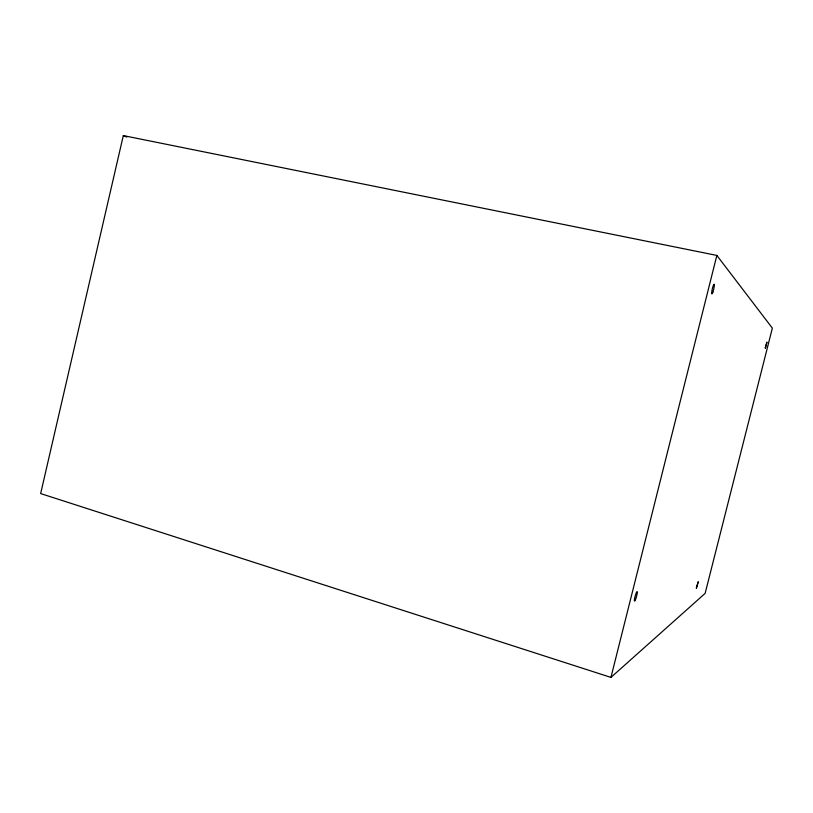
<?xml version="1.0" encoding="UTF-8"?>
<svg xmlns="http://www.w3.org/2000/svg" width="813" height="813" viewBox="0 0 813 813"><rect width="100%" height="100%" fill="white"/><g stroke="black" fill="none" stroke-linecap="round" stroke-linejoin="round"><path stroke-width="1.22" d="M123.312 135.598L40.65 493.572L610.949 677.402L705.135 593.378L772.35 328.127L716.863 255.424L123.312 135.598L126.808 137.072M610.949 677.402L716.863 255.424M765.328 347.771L765.338 348.36L766.944 342.07L765.328 347.771M696.416 587.667L696.416 588.307L698.255 581.702L696.416 587.667M712.899 292.07A5.02 0.722 -76.7 0 0 714.231 284.235A5.02 0.722 -76.7 0 0 711.893 290.922A5.02 0.722 -76.7 0 0 712.899 292.07M635.441 599.72A4.959 0.711 -74.6 0 0 637.27 591.712A4.959 0.711 -74.6 0 0 634.79 597.565A4.959 0.711 -74.6 0 0 635.441 599.72"/></g></svg>
